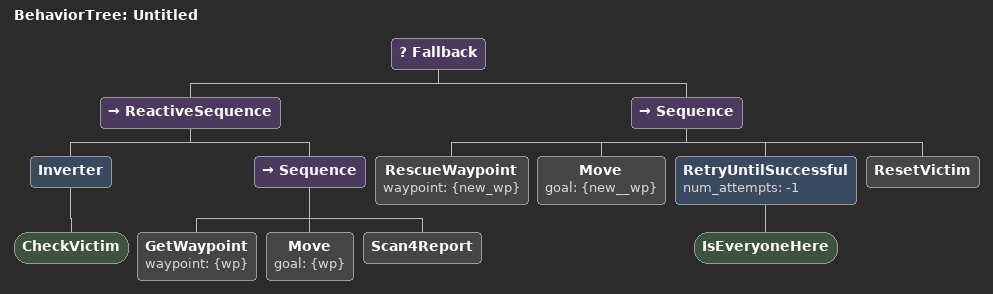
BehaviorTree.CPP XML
<?xml version="1.0" encoding="UTF-8"?>
<root BTCPP_format="3"
      main_tree_to_execute="Untitled">
  <BehaviorTree ID="Untitled">
    <Fallback>
      <ReactiveSequence>
        <Inverter>
          <CheckVictim/>
        </Inverter>
        <Sequence>
          <GetWaypoint waypoint="{wp}"/>
          <Move goal="{wp}"/>
          <Scan4Report/>
        </Sequence>
      </ReactiveSequence>
      <Sequence>
        <RescueWaypoint waypoint="{new_wp}"/>
        <Move goal="{new__wp}"/>
        <RetryUntilSuccessful num_attempts="-1">
          <IsEveryoneHere/>
        </RetryUntilSuccessful>
        <ResetVictim/>
      </Sequence>
    </Fallback>
  </BehaviorTree>

</root>
